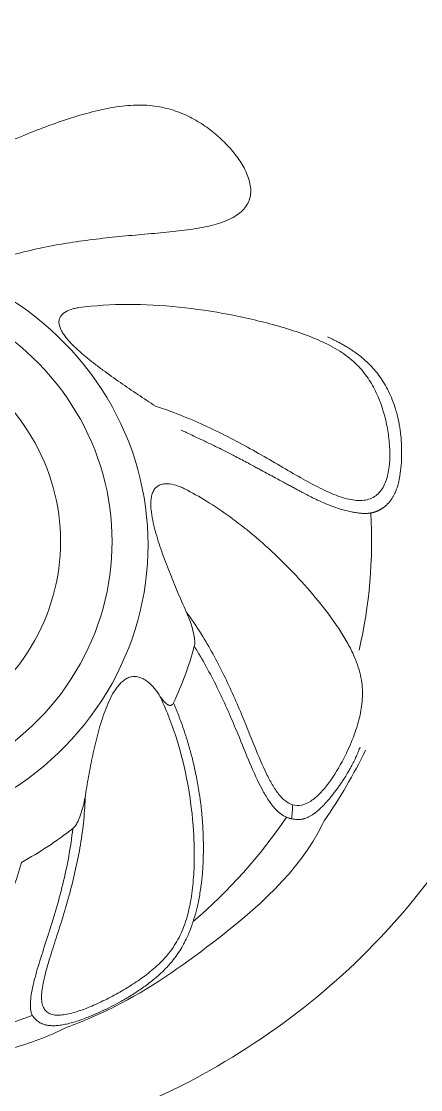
# Model space of a CAD drawing. Header units: millimetres. Extents: x -6909 to -4533, y -2578 to 782.
# Drawn here: x -5870.48 to -5867.74, y -643.57 to -636.24 of the extents above; entities that cross this region are included whole.
import ezdxf

# ---------------------------------------------------------------- set-up
doc = ezdxf.new("R2010")
doc.units = ezdxf.units.MM

msp = doc.modelspace()

# ---------------------------------------------------------------- linework, layer by layer
at = {"linetype": 'Continuous', "lineweight": 13, "extrusion": (0, 0, -1)}
for centre, major_axis, start_param in [((-5871.7149, -639.832), (2.101, 0), 4.712342), ((-5871.7149, -639.8084), (1.8542, 0), 4.712389)]:
    msp.add_ellipse(centre, major_axis=major_axis, ratio=0.960893, start_param=start_param, end_param=7.853982, dxfattribs=at)
at = {"linetype": 'Continuous', "lineweight": 18, "extrusion": (0, 0, -1)}
for centre, major_axis, ratio, start_param, end_param in [((-5871.7149, -639.8084), (-1.5, 0), 0.960893, 1.570796, 4.712389), ((-5871.7168, -639.7997), (3.639, 0), 0.960892, 6.229601, 6.500869), ((-5871.7168, -639.7997), (3.6389, 0), 0.960892, 0.574922, 0.845972), ((-5871.7168, -639.7997), (3.639, 0), 0.960892, 1.20321, 1.47432)]:
    msp.add_ellipse(centre, major_axis=major_axis, ratio=ratio, start_param=start_param, end_param=end_param, dxfattribs=at)
at = {"linetype": 'Continuous', "lineweight": 13}
for points, knots in [([(-5927.8039, -636.4412), (-5927.8776, -634.3374), (-5928.0503, -628.6291), (-5928.2467, -617.4569), (-5928.2179, -606.6304), (-5928.048, -597.5948), (-5927.9082, -592.3767), (-5927.7562, -587.9978), (-5927.6186, -584.5031), (-5927.5102, -582.3186), (-5927.396, -580.5726), (-5927.2873, -579.2644), (-5927.148, -577.9593), (-5926.9707, -576.6588), (-5926.7455, -575.364), (-5926.4619, -574.0797), (-5926.1121, -572.8115), (-5925.5471, -571.1478), (-5924.6304, -569.1413), (-5922.2366, -565.4109), (-5918.7944, -562.4392), (-5914.9252, -560.1435), (-5912.4485, -558.9099), (-5910.3313, -558.0132), (-5908.6072, -557.3599), (-5907.3028, -556.9003), (-5905.9877, -556.4694), (-5904.6632, -556.0657), (-5903.3308, -555.6871), (-5901.5452, -555.2135), (-5899.2976, -554.678), (-5896.58, -554.1179), (-5892.9363, -553.47), (-5888.3525, -552.8305), (-5882.8207, -552.3027), (-5877.2717, -551.9919), (-5871.7142, -551.8932), (-5866.1567, -551.9921), (-5860.6076, -552.3024), (-5855.0759, -552.8311), (-5850.4919, -553.4704), (-5846.8481, -554.1179), (-5844.1307, -554.6787), (-5841.8831, -555.2144), (-5840.0975, -555.6878), (-5838.7649, -556.0658), (-5837.4401, -556.4688), (-5836.1248, -556.8994), (-5834.8205, -557.359), (-5833.0967, -558.013), (-5830.9804, -558.9121), (-5828.5029, -560.144), (-5824.6335, -562.4396), (-5821.192, -565.4115), (-5818.7976, -569.1421), (-5817.881, -571.1487), (-5817.3167, -572.8127), (-5816.9669, -574.0808), (-5816.6831, -575.365), (-5816.4577, -576.6598), (-5816.2806, -577.9603), (-5816.1417, -579.2655), (-5816.0334, -580.5737), (-5815.9186, -582.3198), (-5815.8126, -584.475), (-5815.7458, -586.1942), (-5815.7127, -587.0391)], [0, 0, 0, 0, 0.031621, 0.085958, 0.167893, 0.194631, 0.221369, 0.248106, 0.261475, 0.274844, 0.281529, 0.288213, 0.294898, 0.301582, 0.308267, 0.314951, 0.321636, 0.32832, 0.341689, 0.355058, 0.39505, 0.408534, 0.422017, 0.435501, 0.442243, 0.448985, 0.455727, 0.462469, 0.469211, 0.475953, 0.489437, 0.50292, 0.516404, 0.543372, 0.57034, 0.597307, 0.624275, 0.651243, 0.67821, 0.705178, 0.732146, 0.74563, 0.759114, 0.772598, 0.77934, 0.786081, 0.792823, 0.799565, 0.806307, 0.813049, 0.826533, 0.840017, 0.853501, 0.893492, 0.906861, 0.920229, 0.926914, 0.933598, 0.940282, 0.946967, 0.953651, 0.960336, 0.96702, 0.973704, 0.987073, 1, 1, 1, 1]), ([(-5871.7145, -644.0971), (-5871.3937, -644.0971), (-5870.7515, -644.0375), (-5869.515, -643.6848), (-5868.4192, -642.9988), (-5867.6893, -642.1717), (-5867.3478, -641.6484), (-5867.1323, -641.2347), (-5866.9595, -640.8008), (-5866.8446, -640.4074), (-5866.7735, -640.0483), (-5866.7331, -639.7426), (-5866.7131, -639.4689), (-5866.7149, -639.0056), (-5866.7144, -638.7358), (-5866.7144, -638.5945)], [0, 0, 0, 0, 0.115471, 0.230941, 0.461882, 0.577353, 0.635088, 0.692824, 0.750559, 0.808294, 0.846971, 0.885647, 0.923765, 0.961882, 1, 1, 1, 1]), ([(-5862.7145, -638.6132), (-5862.7147, -638.7543), (-5862.7129, -639.049), (-5862.7197, -639.4333), (-5862.768, -640.0104), (-5862.8513, -640.5529), (-5862.9901, -641.1745), (-5863.2075, -641.8791), (-5863.5279, -642.6397), (-5863.9224, -643.3695), (-5864.542, -644.2892), (-5865.8559, -645.7413), (-5867.8093, -646.9424), (-5870.0061, -647.5594), (-5871.1447, -647.6638), (-5871.7145, -647.6637)], [0, 0, 0, 0, 0.038118, 0.076235, 0.114353, 0.153029, 0.191706, 0.249441, 0.307176, 0.364912, 0.422647, 0.538118, 0.769059, 0.884529, 1, 1, 1, 1]), ([(-5868.6201, -641.6154), (-5868.5797, -641.6287), (-5868.5138, -641.611), (-5868.4311, -641.5396), (-5868.3516, -641.4432), (-5868.2722, -641.3122), (-5868.2026, -641.1583), (-5868.1591, -641.0221), (-5868.1412, -640.9126), (-5868.1401, -640.8263), (-5868.1468, -640.7596), (-5868.1623, -640.6906), (-5868.1889, -640.6139), (-5868.2279, -640.5305), (-5868.2802, -640.4405), (-5868.3409, -640.3504), (-5868.4305, -640.2311), (-5868.5545, -640.0848), (-5868.7178, -639.9162), (-5868.9329, -639.7227), (-5869.1507, -639.5643), (-5869.3118, -639.4729), (-5869.3627, -639.4465)], [0, 0, 0, 0, 0.076623, 0.117353, 0.158082, 0.239769, 0.304959, 0.3631, 0.414561, 0.440164, 0.465768, 0.491912, 0.518055, 0.55057, 0.583085, 0.615939, 0.648792, 0.71374, 0.778258, 0.842794, 0.950765, 1, 1, 1, 1]), ([(-5869.3518, -640.2903), (-5869.3159, -640.3397), (-5869.2216, -640.4799), (-5869.0883, -640.7243), (-5868.9718, -640.9898), (-5868.8804, -641.2214), (-5868.8154, -641.3755), (-5868.7608, -641.4799), (-5868.703, -641.5665), (-5868.655, -641.6053), (-5868.6201, -641.6154)], [0, 0, 0, 0, 0.102141, 0.281114, 0.460088, 0.594406, 0.728725, 0.796544, 0.864363, 1, 1, 1, 1]), ([(-5868.6629, -641.7011), (-5868.6609, -641.7019), (-5868.6566, -641.7037), (-5868.6498, -641.706), (-5868.6425, -641.7083), (-5868.6351, -641.7103), (-5868.6303, -641.7113), (-5868.628, -641.7118)], [0, 0, 0, 0, 0.177205, 0.376592, 0.593478, 0.806939, 1, 1, 1, 1])]:
    msp.add_open_spline(points, degree=3, knots=knots, dxfattribs=at)
at = {"linetype": 'Continuous', "lineweight": 18}
for points, knots in [([(-5870.5977, -637.8573), (-5870.5402, -637.8401), (-5870.4817, -637.8245), (-5870.3632, -637.7966), (-5870.2432, -637.7719), (-5870.1219, -637.7528), (-5870.0006, -637.7361), (-5869.94, -637.7289), (-5869.8196, -637.716), (-5869.7599, -637.7104), (-5869.6419, -637.6999), (-5869.5838, -637.695), (-5869.4707, -637.6844), (-5869.4159, -637.6788), (-5869.337, -637.6685), (-5869.3112, -637.6648), (-5869.2611, -637.6565), (-5869.2366, -637.652), (-5869.1658, -637.6369), (-5869.122, -637.6247), (-5869.0446, -637.5939), (-5869.011, -637.5753), (-5868.9704, -637.5424), (-5868.9585, -637.5306), (-5868.9384, -637.5054), (-5868.9302, -637.492), (-5868.9176, -637.4639), (-5868.9133, -637.4492), (-5868.9084, -637.4189), (-5868.9077, -637.4034), (-5868.9107, -637.3561), (-5868.9192, -637.3238), (-5868.9449, -637.26), (-5868.9619, -637.2286), (-5869.002, -637.1676), (-5869.025, -637.1381), (-5869.075, -637.0815), (-5869.1294, -637.0273), (-5869.1907, -636.9791), (-5869.2554, -636.9345), (-5869.2895, -636.914), (-5869.3615, -636.8775), (-5869.3994, -636.8616), (-5869.4802, -636.8356), (-5869.523, -636.8257), (-5869.5914, -636.8167), (-5869.6149, -636.8147), (-5869.6634, -636.8128), (-5869.6884, -636.8129), (-5869.7651, -636.8164), (-5869.8185, -636.823), (-5869.9279, -636.8428), (-5869.9838, -636.856), (-5870.0964, -636.8867), (-5870.153, -636.9044), (-5870.2663, -636.9428), (-5870.3229, -636.9635), (-5870.4355, -637.0073), (-5870.4915, -637.0305), (-5870.6579, -637.1032), (-5870.7668, -637.156), (-5870.9766, -637.2704), (-5871.0774, -637.332), (-5871.2668, -637.4637), (-5871.3554, -637.5338), (-5871.4361, -637.6075)], [0, 0, 0, 0, 0.03125, 0.03125, 0.0625, 0.09375, 0.09375, 0.125, 0.125, 0.15625, 0.15625, 0.1875, 0.1875, 0.21875, 0.21875, 0.234375, 0.234375, 0.25, 0.25, 0.28125, 0.28125, 0.3125, 0.3125, 0.328125, 0.328125, 0.34375, 0.34375, 0.359375, 0.359375, 0.375, 0.375, 0.40625, 0.40625, 0.4375, 0.4375, 0.46875, 0.46875, 0.5, 0.53125, 0.53125, 0.5625, 0.5625, 0.59375, 0.59375, 0.625, 0.625, 0.640625, 0.640625, 0.65625, 0.65625, 0.6875, 0.6875, 0.71875, 0.71875, 0.75, 0.75, 0.78125, 0.78125, 0.8125, 0.8125, 0.875, 0.875, 0.9375, 0.9375, 1, 1, 1, 1]), ([(-5869.563, -638.8792), (-5869.6032, -638.8531), (-5869.6433, -638.8266), (-5869.7237, -638.7729), (-5869.7639, -638.7455), (-5869.8443, -638.6897), (-5869.8845, -638.6611), (-5869.9446, -638.6167), (-5869.9645, -638.6017), (-5870.0039, -638.5712), (-5870.0234, -638.5557), (-5870.0617, -638.5239), (-5870.0806, -638.5076), (-5870.1175, -638.4738), (-5870.1352, -638.4564), (-5870.16, -638.4295), (-5870.168, -638.4203), (-5870.1829, -638.4018), (-5870.1898, -638.3924), (-5870.2023, -638.3735), (-5870.2079, -638.3639), (-5870.2171, -638.3446), (-5870.2207, -638.335), (-5870.2241, -638.321), (-5870.225, -638.3164), (-5870.2259, -638.3073), (-5870.2261, -638.3029), (-5870.2256, -638.2943), (-5870.2251, -638.2902), (-5870.2233, -638.2822), (-5870.2221, -638.2783), (-5870.2174, -638.2672), (-5870.2132, -638.2605), (-5870.203, -638.2484), (-5870.1969, -638.2429), (-5870.1767, -638.2285), (-5870.1609, -638.2213), (-5870.135, -638.2127), (-5870.126, -638.2103), (-5870.1075, -638.2061), (-5870.098, -638.2044), (-5870.0883, -638.203)], [0, 0, 0, 0, 0.125, 0.125, 0.25, 0.25, 0.375, 0.375, 0.4375, 0.4375, 0.5, 0.5, 0.5625, 0.5625, 0.625, 0.625, 0.65625, 0.65625, 0.6875, 0.6875, 0.71875, 0.71875, 0.75, 0.75, 0.765625, 0.765625, 0.78125, 0.78125, 0.796875, 0.796875, 0.8125, 0.8125, 0.84375, 0.84375, 0.875, 0.875, 0.9375, 0.9375, 0.96875, 0.96875, 1, 1, 1, 1]), ([(-5869.563, -638.8792), (-5869.5066, -638.8975), (-5869.4505, -638.9177), (-5869.3392, -638.9616), (-5869.2288, -639.0089), (-5869.1211, -639.0614), (-5869.0151, -639.1156), (-5868.963, -639.1436), (-5868.8607, -639.2002), (-5868.8105, -639.2289), (-5868.7122, -639.286), (-5868.6641, -639.3142), (-5868.5705, -639.3681), (-5868.525, -639.3938), (-5868.4588, -639.4288), (-5868.437, -639.4399), (-5868.3943, -639.4606), (-5868.3733, -639.4703), (-5868.3114, -639.4966), (-5868.2719, -639.5104), (-5868.1979, -639.5268), (-5868.1632, -639.5295), (-5868.1163, -639.5239), (-5868.1015, -639.5204), (-5868.0739, -639.5101), (-5868.0611, -639.5032), (-5868.0378, -639.4863), (-5868.0273, -639.4762), (-5868.0086, -639.4534), (-5868.0004, -639.4406), (-5867.9792, -639.399), (-5867.9694, -639.3672), (-5867.9565, -639.2994), (-5867.9532, -639.2637), (-5867.9518, -639.1906), (-5867.9536, -639.1534), (-5867.9612, -639.0788), (-5867.9729, -639.0041), (-5867.9922, -638.9308), (-5868.0155, -638.8587), (-5868.0292, -638.8233), (-5868.0616, -638.7542), (-5868.0803, -638.7205), (-5868.1245, -638.6556), (-5868.1498, -638.6244), (-5868.1944, -638.5801), (-5868.2104, -638.5658), (-5868.2446, -638.538), (-5868.2629, -638.5246), (-5868.321, -638.4861), (-5868.3642, -638.4625), (-5868.4566, -638.4192), (-5868.506, -638.3995), (-5868.6085, -638.3631), (-5868.6617, -638.3464), (-5868.7705, -638.3155), (-5868.8261, -638.3011), (-5868.9388, -638.2746), (-5868.9959, -638.2624), (-5869.1686, -638.2292), (-5869.2855, -638.2115), (-5869.5194, -638.1873), (-5869.6363, -638.1809), (-5869.8662, -638.1815), (-5869.9792, -638.1886), (-5870.0883, -638.203)], [0, 0, 0, 0, 0.03125, 0.03125, 0.0625, 0.09375, 0.09375, 0.125, 0.125, 0.15625, 0.15625, 0.1875, 0.1875, 0.21875, 0.21875, 0.234375, 0.234375, 0.25, 0.25, 0.28125, 0.28125, 0.3125, 0.3125, 0.328125, 0.328125, 0.34375, 0.34375, 0.359375, 0.359375, 0.375, 0.375, 0.40625, 0.40625, 0.4375, 0.4375, 0.46875, 0.46875, 0.5, 0.53125, 0.53125, 0.5625, 0.5625, 0.59375, 0.59375, 0.625, 0.625, 0.640625, 0.640625, 0.65625, 0.65625, 0.6875, 0.6875, 0.71875, 0.71875, 0.75, 0.75, 0.78125, 0.78125, 0.8125, 0.8125, 0.875, 0.875, 0.9375, 0.9375, 1, 1, 1, 1]), ([(-5868.3803, -638.404), (-5868.3749, -638.4066), (-5868.3632, -638.4121), (-5868.3446, -638.4211), (-5868.3235, -638.4317), (-5868.3002, -638.4438), (-5868.2748, -638.4577), (-5868.2476, -638.4735), (-5868.2253, -638.4874), (-5868.2066, -638.4996), (-5868.1903, -638.5108), (-5868.1696, -638.5259), (-5868.1451, -638.5451), (-5868.1177, -638.5687), (-5868.0882, -638.597), (-5868.0576, -638.6304), (-5868.0268, -638.6691), (-5867.9966, -638.7135), (-5867.9679, -638.7639), (-5867.9413, -638.8206), (-5867.9237, -638.8669), (-5867.9129, -638.9002), (-5867.9073, -638.919), (-5867.9015, -638.9406), (-5867.8957, -638.9652), (-5867.8899, -638.9928), (-5867.8845, -639.0235), (-5867.8789, -639.0624), (-5867.8744, -639.1067), (-5867.8718, -639.153), (-5867.8711, -639.1928), (-5867.8718, -639.2427), (-5867.8756, -639.3032), (-5867.8837, -639.3599), (-5867.8922, -639.4021), (-5867.8987, -639.4271), (-5867.9056, -639.4486), (-5867.9108, -639.4625), (-5867.9155, -639.4733), (-5867.9199, -639.4823), (-5867.9243, -639.4907), (-5867.9288, -639.4988), (-5867.9335, -639.5065), (-5867.9382, -639.5139), (-5867.943, -639.5209), (-5867.9479, -639.5275), (-5867.9528, -639.5338), (-5867.9578, -639.5398), (-5867.9628, -639.5454), (-5867.9678, -639.5508), (-5867.9728, -639.5558), (-5867.9778, -639.5605), (-5867.9828, -639.5649), (-5867.9877, -639.569), (-5867.9926, -639.5729), (-5867.9974, -639.5765), (-5868.0022, -639.5798), (-5868.0069, -639.583), (-5868.0115, -639.5859), (-5868.016, -639.5885), (-5868.0205, -639.591), (-5868.0248, -639.5933), (-5868.029, -639.5954), (-5868.0331, -639.5974), (-5868.0371, -639.5991), (-5868.0409, -639.6008), (-5868.0446, -639.6022), (-5868.0482, -639.6036), (-5868.0516, -639.6048), (-5868.0549, -639.6059), (-5868.0581, -639.6069), (-5868.061, -639.6078), (-5868.0639, -639.6086), (-5868.0665, -639.6093), (-5868.069, -639.6099), (-5868.0714, -639.6105), (-5868.0736, -639.611), (-5868.0756, -639.6114), (-5868.0774, -639.6117), (-5868.079, -639.612), (-5868.0805, -639.6122), (-5868.0818, -639.6124), (-5868.0827, -639.6124), (-5868.083, -639.6125)], [0, 0, 0, 0, 0.012304, 0.026714, 0.04321, 0.061771, 0.082358, 0.104908, 0.129339, 0.139283, 0.153763, 0.172631, 0.195647, 0.222467, 0.252741, 0.286114, 0.32219, 0.360529, 0.400791, 0.442789, 0.486449, 0.496954, 0.509112, 0.522887, 0.538241, 0.555143, 0.573567, 0.593492, 0.624286, 0.651019, 0.673851, 0.692872, 0.737266, 0.778613, 0.792779, 0.813249, 0.824739, 0.833853, 0.840593, 0.846835, 0.852958, 0.858961, 0.864849, 0.870621, 0.87628, 0.881823, 0.88725, 0.89256, 0.897751, 0.902822, 0.907771, 0.912599, 0.917304, 0.921885, 0.926343, 0.930678, 0.93489, 0.93898, 0.942947, 0.94679, 0.950511, 0.954107, 0.957579, 0.960926, 0.964147, 0.967243, 0.970211, 0.973053, 0.975766, 0.978351, 0.980808, 0.983134, 0.985331, 0.987396, 0.98933, 0.991132, 0.992801, 0.994336, 0.995738, 0.997006, 0.998139, 0.999137, 1, 1, 1, 1]), ([(-5868.083, -639.6125), (-5868.0841, -639.6127), (-5868.0867, -639.6133), (-5868.0915, -639.614), (-5868.098, -639.6148), (-5868.1061, -639.6154), (-5868.116, -639.6159), (-5868.1335, -639.616), (-5868.1576, -639.6146), (-5868.1872, -639.6109), (-5868.2255, -639.6039), (-5868.2802, -639.5905), (-5868.3452, -639.5686), (-5868.408, -639.5431), (-5868.4587, -639.5199), (-5868.5016, -639.4988), (-5868.5341, -639.4819), (-5868.5598, -639.4681), (-5868.5824, -639.456), (-5868.608, -639.4423), (-5868.6365, -639.4271), (-5868.668, -639.4102), (-5868.7032, -639.3914), (-5868.743, -639.37), (-5868.7883, -639.3454), (-5868.8275, -639.3243), (-5868.8612, -639.3061), (-5868.89, -639.2904), (-5868.9409, -639.2629), (-5868.9945, -639.2344), (-5869.0483, -639.2066), (-5869.107, -639.1768), (-5869.1776, -639.1423), (-5869.2495, -639.1083), (-5869.3005, -639.0839), (-5869.3336, -639.0682), (-5869.3581, -639.0568), (-5869.3711, -639.0509), (-5869.3795, -639.047), (-5869.3837, -639.0452), (-5869.385, -639.0447)], [0, 0, 0, 0, 0.002665, 0.00667, 0.01203, 0.018769, 0.026913, 0.036498, 0.061768, 0.085704, 0.108178, 0.153666, 0.216158, 0.262214, 0.302514, 0.33663, 0.364224, 0.379991, 0.397917, 0.418034, 0.440369, 0.464947, 0.491784, 0.522452, 0.557324, 0.596414, 0.612438, 0.634436, 0.662428, 0.728332, 0.755435, 0.782537, 0.858627, 0.910304, 0.938481, 0.969391, 0.981931, 0.991207, 0.997228, 1, 1, 1, 1]), ([(-5869.3518, -640.2903), (-5869.3718, -640.2454), (-5869.3915, -640.2002), (-5869.4301, -640.1093), (-5869.449, -640.0635), (-5869.4855, -639.9711), (-5869.5031, -639.9245), (-5869.5279, -639.8536), (-5869.5359, -639.8299), (-5869.5509, -639.7823), (-5869.558, -639.7585), (-5869.571, -639.7106), (-5869.5769, -639.6866), (-5869.5867, -639.6382), (-5869.5906, -639.6141), (-5869.594, -639.5783), (-5869.5947, -639.5664), (-5869.595, -639.5431), (-5869.5946, -639.5318), (-5869.5923, -639.5097), (-5869.5904, -639.4989), (-5869.5848, -639.4784), (-5869.581, -639.469), (-5869.5739, -639.4561), (-5869.5713, -639.452), (-5869.5655, -639.4444), (-5869.5624, -639.4409), (-5869.5557, -639.4346), (-5869.5522, -639.4318), (-5869.5446, -639.4267), (-5869.5407, -639.4244), (-5869.5282, -639.4186), (-5869.5195, -639.416), (-5869.5012, -639.4128), (-5869.4916, -639.4123), (-5869.4625, -639.4132), (-5869.4427, -639.4171), (-5869.4127, -639.426), (-5869.4026, -639.4296), (-5869.3826, -639.4374), (-5869.3726, -639.4418), (-5869.3627, -639.4465)], [0, 0, 0, 0, 0.125, 0.125, 0.25, 0.25, 0.375, 0.375, 0.4375, 0.4375, 0.5, 0.5, 0.5625, 0.5625, 0.625, 0.625, 0.65625, 0.65625, 0.6875, 0.6875, 0.71875, 0.71875, 0.75, 0.75, 0.765625, 0.765625, 0.78125, 0.78125, 0.796875, 0.796875, 0.8125, 0.8125, 0.84375, 0.84375, 0.875, 0.875, 0.9375, 0.9375, 0.96875, 0.96875, 1, 1, 1, 1]), ([(-5869.3518, -640.2903), (-5869.3434, -640.3091), (-5869.3356, -640.3281), (-5869.3212, -640.3668), (-5869.3146, -640.3865), (-5869.3034, -640.4262), (-5869.2987, -640.4463), (-5869.2949, -640.472), (-5869.2943, -640.4772), (-5869.2933, -640.4876), (-5869.293, -640.4929), (-5869.2927, -640.5034), (-5869.2928, -640.5087), (-5869.2937, -640.519), (-5869.2945, -640.5243), (-5869.296, -640.5291)], [0, 0, 0, 0, 0.25, 0.25, 0.5, 0.5, 0.75, 0.75, 0.8125, 0.8125, 0.875, 0.875, 0.9375, 0.9375, 1, 1, 1, 1]), ([(-5868.6628, -641.7013), (-5868.6896, -641.6897), (-5868.7324, -641.6572), (-5868.7868, -641.5867), (-5868.8458, -641.4857), (-5868.9135, -641.3352), (-5869.0048, -641.1072), (-5869.1186, -640.8442), (-5869.2252, -640.6428), (-5869.2881, -640.5406), (-5869.2952, -640.5293)], [0, 0, 0, 0, 0.108406, 0.18548, 0.262553, 0.415201, 0.567849, 0.771245, 0.974641, 1, 1, 1, 1]), ([(-5870.0442, -641.5501), (-5870.0366, -641.5013), (-5870.0283, -641.4526), (-5870.0104, -641.3553), (-5870.0007, -641.3067), (-5869.9793, -641.2097), (-5869.9677, -641.1612), (-5869.9478, -641.0888), (-5869.9408, -641.0648), (-5869.9257, -641.0173), (-5869.9177, -640.9937), (-5869.9003, -640.9473), (-5869.8909, -640.9244), (-5869.87, -640.8794), (-5869.8586, -640.8577), (-5869.8393, -640.8269), (-5869.8324, -640.8169), (-5869.818, -640.7981), (-5869.8104, -640.7893), (-5869.7943, -640.773), (-5869.7856, -640.7655), (-5869.7672, -640.7525), (-5869.7577, -640.7472), (-5869.7427, -640.7413), (-5869.7376, -640.7396), (-5869.7273, -640.7371), (-5869.7221, -640.7362), (-5869.7118, -640.7352), (-5869.7066, -640.7351), (-5869.6962, -640.7356), (-5869.691, -640.7362), (-5869.6756, -640.7391), (-5869.6656, -640.7424), (-5869.6463, -640.7509), (-5869.6369, -640.7563), (-5869.61, -640.7747), (-5869.5938, -640.7898), (-5869.5711, -640.8152), (-5869.5639, -640.8241), (-5869.55, -640.8426), (-5869.5434, -640.8521), (-5869.537, -640.8619)], [0, 0, 0, 0, 0.125, 0.125, 0.25, 0.25, 0.375, 0.375, 0.4375, 0.4375, 0.5, 0.5, 0.5625, 0.5625, 0.625, 0.625, 0.65625, 0.65625, 0.6875, 0.6875, 0.71875, 0.71875, 0.75, 0.75, 0.765625, 0.765625, 0.78125, 0.78125, 0.796875, 0.796875, 0.8125, 0.8125, 0.84375, 0.84375, 0.875, 0.875, 0.9375, 0.9375, 0.96875, 0.96875, 1, 1, 1, 1]), ([(-5870.0443, -641.5501), (-5870.046, -641.6065), (-5870.0498, -641.6633), (-5870.0614, -641.7768), (-5870.0768, -641.8903), (-5870.0988, -642.0026), (-5870.1235, -642.1135), (-5870.1372, -642.1683), (-5870.1663, -642.2761), (-5870.1818, -642.3291), (-5870.2135, -642.4326), (-5870.2297, -642.4832), (-5870.261, -642.5806), (-5870.2761, -642.6275), (-5870.2966, -642.6945), (-5870.303, -642.7162), (-5870.3149, -642.7585), (-5870.3204, -642.779), (-5870.3348, -642.8384), (-5870.3417, -642.8749), (-5870.3457, -642.9234), (-5870.346, -642.9385), (-5870.3442, -642.9664), (-5870.3421, -642.9791), (-5870.3352, -643.002), (-5870.3304, -643.0121), (-5870.3182, -643.0296), (-5870.3108, -643.0369), (-5870.2934, -643.0485), (-5870.2834, -643.0528), (-5870.2611, -643.0585), (-5870.2489, -643.06), (-5870.2227, -643.0604), (-5870.2088, -643.0594), (-5870.1797, -643.0555), (-5870.1645, -643.0525), (-5870.1178, -643.0413), (-5870.0849, -643.0306), (-5870.0178, -643.0055), (-5869.9836, -642.9909), (-5869.9149, -642.9589), (-5869.8805, -642.9416), (-5869.812, -642.9045), (-5869.778, -642.8849), (-5869.7111, -642.8433), (-5869.6782, -642.8213), (-5869.6141, -642.7743), (-5869.5829, -642.7493), (-5869.5237, -642.695), (-5869.4957, -642.6657), (-5869.4444, -642.6009), (-5869.4211, -642.5654), (-5869.3811, -642.4878), (-5869.3644, -642.4458), (-5869.3371, -642.357), (-5869.3265, -642.3103), (-5869.3103, -642.2136), (-5869.3048, -642.1637), (-5869.2977, -642.0617), (-5869.2961, -642.0096), (-5869.2963, -641.9043), (-5869.2981, -641.851), (-5869.3083, -641.6901), (-5869.3214, -641.5816), (-5869.3604, -641.3669), (-5869.3864, -641.2607), (-5869.4518, -641.0551), (-5869.4912, -640.9557), (-5869.5371, -640.8619)], [0, 0, 0, 0, 0.03125, 0.03125, 0.0625, 0.09375, 0.09375, 0.125, 0.125, 0.15625, 0.15625, 0.1875, 0.1875, 0.21875, 0.21875, 0.234375, 0.234375, 0.25, 0.25, 0.28125, 0.28125, 0.296875, 0.296875, 0.3125, 0.3125, 0.328125, 0.328125, 0.34375, 0.34375, 0.359375, 0.359375, 0.375, 0.375, 0.390625, 0.390625, 0.40625, 0.40625, 0.4375, 0.4375, 0.46875, 0.46875, 0.5, 0.5, 0.53125, 0.53125, 0.5625, 0.5625, 0.59375, 0.59375, 0.625, 0.625, 0.65625, 0.65625, 0.6875, 0.6875, 0.71875, 0.71875, 0.75, 0.75, 0.78125, 0.78125, 0.8125, 0.8125, 0.875, 0.875, 0.9375, 0.9375, 1, 1, 1, 1]), ([(-5869.4396, -640.9163), (-5869.4409, -640.9191), (-5869.4425, -640.9217), (-5869.4462, -640.9265), (-5869.4483, -640.9286), (-5869.453, -640.9318), (-5869.4555, -640.9328), (-5869.4608, -640.9338), (-5869.4635, -640.9338), (-5869.4688, -640.9328), (-5869.4714, -640.932), (-5869.4763, -640.9298), (-5869.4786, -640.9285), (-5869.4855, -640.9241), (-5869.4899, -640.9205), (-5869.4982, -640.9127), (-5869.5021, -640.9086), (-5869.5097, -640.8999), (-5869.5133, -640.8954), (-5869.5239, -640.8815), (-5869.5306, -640.8719), (-5869.5371, -640.8619)], [0, 0, 0, 0, 0.0625, 0.0625, 0.125, 0.125, 0.1875, 0.1875, 0.25, 0.25, 0.3125, 0.3125, 0.375, 0.375, 0.5, 0.5, 0.625, 0.625, 0.75, 0.75, 1, 1, 1, 1]), ([(-5869.4394, -640.9163), (-5869.4363, -640.9236), (-5869.43, -640.9382), (-5869.4209, -640.9602), (-5869.412, -640.9823), (-5869.4032, -641.0046), (-5869.3947, -641.0271), (-5869.3863, -641.0498), (-5869.3781, -641.0726), (-5869.3701, -641.0956), (-5869.3623, -641.1188), (-5869.3547, -641.1421), (-5869.3474, -641.1655), (-5869.3402, -641.1891), (-5869.3332, -641.2129), (-5869.3264, -641.2367), (-5869.3198, -641.2608), (-5869.3042, -641.3199), (-5869.2843, -641.4062), (-5869.2654, -641.5106), (-5869.254, -641.5892), (-5869.2478, -641.6414), (-5869.2443, -641.676), (-5869.2421, -641.7019), (-5869.2402, -641.7279), (-5869.2385, -641.7538), (-5869.237, -641.7797), (-5869.2358, -641.8056), (-5869.2348, -641.8315), (-5869.2341, -641.8573), (-5869.2337, -641.8831), (-5869.2335, -641.9088), (-5869.2336, -641.9345), (-5869.234, -641.9601), (-5869.2346, -641.9856), (-5869.2355, -642.011), (-5869.2367, -642.0364), (-5869.2382, -642.0617), (-5869.2402, -642.0889), (-5869.2431, -642.1201), (-5869.2474, -642.1569), (-5869.2533, -642.1993), (-5869.261, -642.2446), (-5869.2699, -642.2891), (-5869.2791, -642.3291), (-5869.2881, -642.3634), (-5869.2963, -642.3923), (-5869.3017, -642.4096), (-5869.3041, -642.4174)], [0, 0, 0, 0, 0.014189, 0.028457, 0.042802, 0.057225, 0.071726, 0.086306, 0.100964, 0.1157, 0.130515, 0.145408, 0.16038, 0.175431, 0.190561, 0.205769, 0.221057, 0.236424, 0.318692, 0.38542, 0.435867, 0.469523, 0.486065, 0.502794, 0.519565, 0.536378, 0.553233, 0.570129, 0.587068, 0.604048, 0.621069, 0.638131, 0.655235, 0.672381, 0.689568, 0.706798, 0.724071, 0.741386, 0.758777, 0.780366, 0.80615, 0.836112, 0.870228, 0.903799, 0.933568, 0.959507, 0.981633, 1, 1, 1, 1]), ([(-5868.157, -641.2207), (-5868.1605, -641.2297), (-5868.1664, -641.2449), (-5868.175, -641.2655), (-5868.1821, -641.2818), (-5868.1883, -641.2957), (-5868.1937, -641.3072), (-5868.1981, -641.3164), (-5868.2013, -641.3229), (-5868.2049, -641.3297), (-5868.21, -641.3395), (-5868.2185, -641.3552), (-5868.2306, -641.3768), (-5868.2465, -641.404), (-5868.2635, -641.4315), (-5868.2805, -641.4576), (-5868.2962, -641.4807), (-5868.3126, -641.5039), (-5868.3299, -641.5271), (-5868.3451, -641.5465), (-5868.3578, -641.5621), (-5868.3677, -641.5741), (-5868.3779, -641.586), (-5868.3884, -641.5978), (-5868.3992, -641.6095), (-5868.4103, -641.621), (-5868.4216, -641.6323), (-5868.4333, -641.6434), (-5868.4453, -641.6542), (-5868.4575, -641.6646), (-5868.467, -641.6723), (-5868.474, -641.6775), (-5868.4789, -641.6808), (-5868.4851, -641.6848), (-5868.4927, -641.6895), (-5868.5018, -641.6946), (-5868.5122, -641.6999), (-5868.5241, -641.7053), (-5868.5337, -641.7091), (-5868.5408, -641.7114), (-5868.5456, -641.7127), (-5868.5518, -641.7141), (-5868.5593, -641.7154), (-5868.5681, -641.7165), (-5868.5795, -641.7172), (-5868.5922, -641.717), (-5868.6056, -641.7158), (-5868.6173, -641.7141), (-5868.6245, -641.7125), (-5868.6279, -641.7118)], [0, 0, 0, 0, 0.039493, 0.066652, 0.090198, 0.110216, 0.126772, 0.139918, 0.149694, 0.154955, 0.168848, 0.191302, 0.222217, 0.261466, 0.308911, 0.342607, 0.377085, 0.412368, 0.448494, 0.485511, 0.504913, 0.524578, 0.5445, 0.564676, 0.585105, 0.605788, 0.626728, 0.647929, 0.6694, 0.691153, 0.713207, 0.719231, 0.727661, 0.738515, 0.751811, 0.767565, 0.785793, 0.806512, 0.82974, 0.835798, 0.844407, 0.855574, 0.869305, 0.885604, 0.904485, 0.932682, 0.958, 0.980444, 1, 1, 1, 1]), ([(-5870.131, -641.7787), (-5870.1269, -641.7755), (-5870.1232, -641.7718), (-5870.1164, -641.7638), (-5870.1133, -641.7596), (-5870.1046, -641.7466), (-5870.0995, -641.7373), (-5870.0858, -641.7093), (-5870.0785, -641.69), (-5870.0659, -641.6508), (-5870.0605, -641.6309), (-5870.0513, -641.5906), (-5870.0475, -641.5704), (-5870.0443, -641.5501)], [0, 0, 0, 0, 0.0625, 0.0625, 0.125, 0.125, 0.25, 0.25, 0.5, 0.5, 0.75, 0.75, 1, 1, 1, 1]), ([(-5868.403, -641.7266), (-5868.406, -641.7329), (-5868.5703, -642.0728), (-5869.0816, -642.5137), (-5869.701, -642.9497), (-5870.0579, -643.1013), (-5870.1702, -643.143)], [0, 0, 0, 0, 0.009125, 0.496425, 0.84529, 1, 1, 1, 1]), ([(-5870.409, -643.0629), (-5870.4146, -643.0497), (-5870.4184, -643.0347), (-5870.4223, -643.0019), (-5870.4226, -642.984), (-5870.4191, -642.9264), (-5870.411, -642.8829), (-5870.3881, -642.7893), (-5870.3734, -642.7393), (-5870.3405, -642.6341), (-5870.3223, -642.5788), (-5870.2947, -642.4931), (-5870.2854, -642.464), (-5870.2671, -642.4052), (-5870.24, -642.3158), (-5870.2148, -642.2235), (-5870.169, -642.0361), (-5870.1447, -641.9074), (-5870.1309, -641.7787)], [0, 0, 0, 0, 0.0625, 0.0625, 0.125, 0.125, 0.25, 0.25, 0.375, 0.375, 0.5, 0.5, 0.5625, 0.5625, 0.625, 0.75, 0.75, 1, 1, 1, 1]), ([(-5870.4843, -642.0111), (-5870.5168, -642.1331), (-5870.5617, -642.2552), (-5870.673, -642.4937), (-5870.7395, -642.6101), (-5870.8524, -642.7761), (-5870.8922, -642.8301), (-5870.9759, -642.9342), (-5871.0199, -642.9844), (-5871.1119, -643.08), (-5871.1599, -643.1253), (-5871.2601, -643.2088), (-5871.3124, -643.247), (-5871.3663, -643.2801)], [0, 0, 0, 0, 0.25, 0.25, 0.5, 0.5, 0.625, 0.625, 0.75, 0.75, 0.875, 0.875, 1, 1, 1, 1]), ([(-5869.3041, -642.4174), (-5869.3052, -642.4206), (-5869.3082, -642.4296), (-5869.3141, -642.4469), (-5869.3232, -642.4716), (-5869.3359, -642.5033), (-5869.3531, -642.5413), (-5869.3755, -642.5846), (-5869.4044, -642.6319), (-5869.4404, -642.6817), (-5869.4845, -642.7328), (-5869.5373, -642.7842), (-5869.5988, -642.8353), (-5869.6691, -642.8861), (-5869.7415, -642.9323), (-5869.8125, -642.9729), (-5869.8784, -643.0076), (-5869.9438, -643.0391), (-5870.0083, -643.0671), (-5870.0712, -643.0913), (-5870.1263, -643.1091), (-5870.1729, -643.1211), (-5870.2108, -643.1283), (-5870.2447, -643.1322), (-5870.2743, -643.1327), (-5870.2999, -643.1305), (-5870.3218, -643.126), (-5870.3404, -643.1197), (-5870.3561, -643.1121), (-5870.3691, -643.1036), (-5870.38, -643.0948), (-5870.389, -643.086), (-5870.3966, -643.0777), (-5870.4031, -643.07), (-5870.4072, -643.0652), (-5870.409, -643.0629)], [0, 0, 0, 0, 0.007696, 0.021725, 0.042027, 0.068512, 0.10099, 0.139103, 0.182273, 0.229611, 0.279986, 0.332718, 0.387339, 0.443389, 0.500808, 0.545699, 0.588798, 0.630454, 0.671001, 0.710643, 0.749567, 0.777091, 0.803076, 0.827585, 0.850617, 0.871647, 0.89132, 0.909685, 0.926718, 0.942386, 0.9567, 0.969655, 0.981221, 0.991351, 1, 1, 1, 1]), ([(-5870.1702, -643.143), (-5870.234, -643.1738), (-5870.4216, -643.2557), (-5870.7123, -643.3357), (-5871.0027, -643.3968), (-5871.2107, -643.4267), (-5871.3585, -643.4418), (-5871.5205, -643.4535), (-5871.6354, -643.4569), (-5871.7167, -643.4569)], [0, 0, 0, 0, 0.133689, 0.387378, 0.566803, 0.693694, 0.783427, 0.846881, 1, 1, 1, 1])]:
    msp.add_open_spline(points, degree=3, knots=knots, dxfattribs=at)
for points in [[(-5869.4396, -640.9163), (-5869.3803, -640.7915), (-5869.3322, -640.6618), (-5869.296, -640.5292)], [(-5868.1187, -641.2405), (-5868.2005, -641.407), (-5868.2952, -641.5688), (-5868.403, -641.7266)], [(-5868.6201, -641.6154), (-5868.6203, -641.633), (-5868.622, -641.6682), (-5868.6257, -641.6986), (-5868.6279, -641.7118)], [(-5870.4843, -642.0111), (-5870.3599, -641.9435), (-5870.2416, -641.8657), (-5870.131, -641.7787)]]:
    msp.add_open_spline(points, degree=3, dxfattribs=at)

doc.saveas('drawing.dxf')
